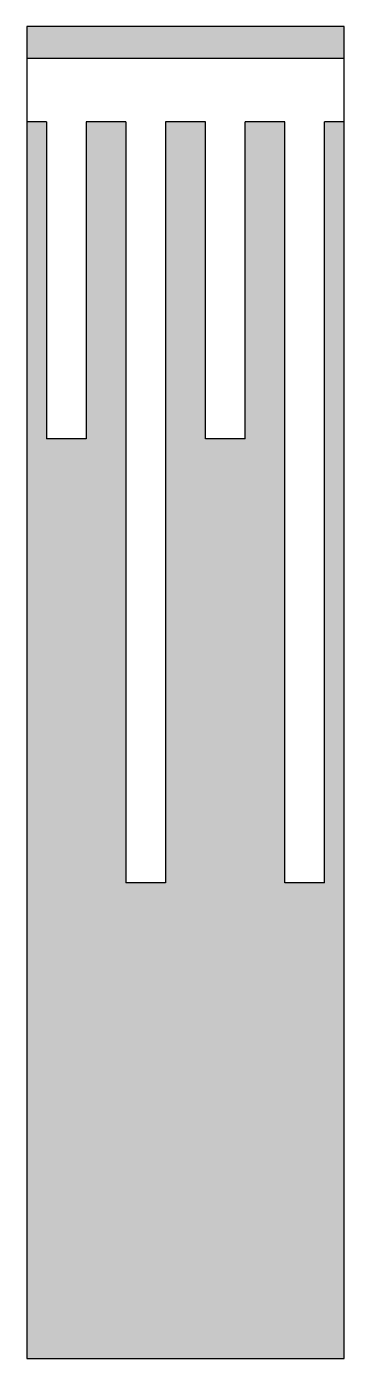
# Model space of a CAD drawing. Header units: metres. Extents: x 0 to 1, y 0 to 4.2.
import ezdxf

# ---------------------------------------------------------------- set-up
doc = ezdxf.new("R2010")
doc.units = ezdxf.units.M
doc.header["$LTSCALE"] = 0.2

msp = doc.modelspace()

# ---------------------------------------------------------------- hatches: boundary and pattern name
h = msp.add_hatch(color=254)
h.dxf.hatch_style = 1
h.paths.add_polyline_path([(0.8125, 3.9), (0.6875, 3.9), (0.6875, 2.9), (0.5625, 2.9), (0.5625, 3.9), (0.4375, 3.9), (0.4375, 1.5), (0.3125, 1.5), (0.3125, 3.9), (0.1875, 3.9), (0.1875, 2.9), (0.0625, 2.9), (0.0625, 3.9), (0, 3.9), (0, 0), (1, 0), (1, 3.9), (0.9375, 3.9), (0.9375, 1.5), (0.8125, 1.5)])
h.paths.add_polyline_path([(1, 4.2), (0, 4.2), (0, 4.1), (1, 4.1)])

# ---------------------------------------------------------------- linework, layer by layer
for p, q in [((1, 4.2), (0, 4.2)), ((0, 4.2), (0, 0)), ((1, 0), (1, 4.2)), ((1, 4.1), (0, 4.1)), ((0.0625, 3.9), (0, 3.9)), ((0.0625, 3.9), (0.0625, 2.9)), ((0.3125, 3.9), (0.1875, 3.9)), ((0.1875, 3.9), (0.1875, 2.9)), ((0.3125, 3.9), (0.3125, 1.5)), ((0.5625, 3.9), (0.4375, 3.9)), ((0.4375, 3.9), (0.4375, 1.5)), ((0.5625, 2.9), (0.5625, 3.9)), ((0.6875, 2.9), (0.6875, 3.9)), ((0.8125, 3.9), (0.6875, 3.9)), ((0.8125, 1.5), (0.8125, 3.9)), ((0.9375, 1.5), (0.9375, 3.9)), ((1, 3.9), (0.9375, 3.9)), ((0.1875, 2.9), (0.0625, 2.9)), ((0.6875, 2.9), (0.5625, 2.9)), ((0.4375, 1.5), (0.3125, 1.5)), ((0.9375, 1.5), (0.8125, 1.5)), ((0, 0), (1, 0))]:
    msp.add_line(p, q)

doc.saveas('drawing.dxf')
